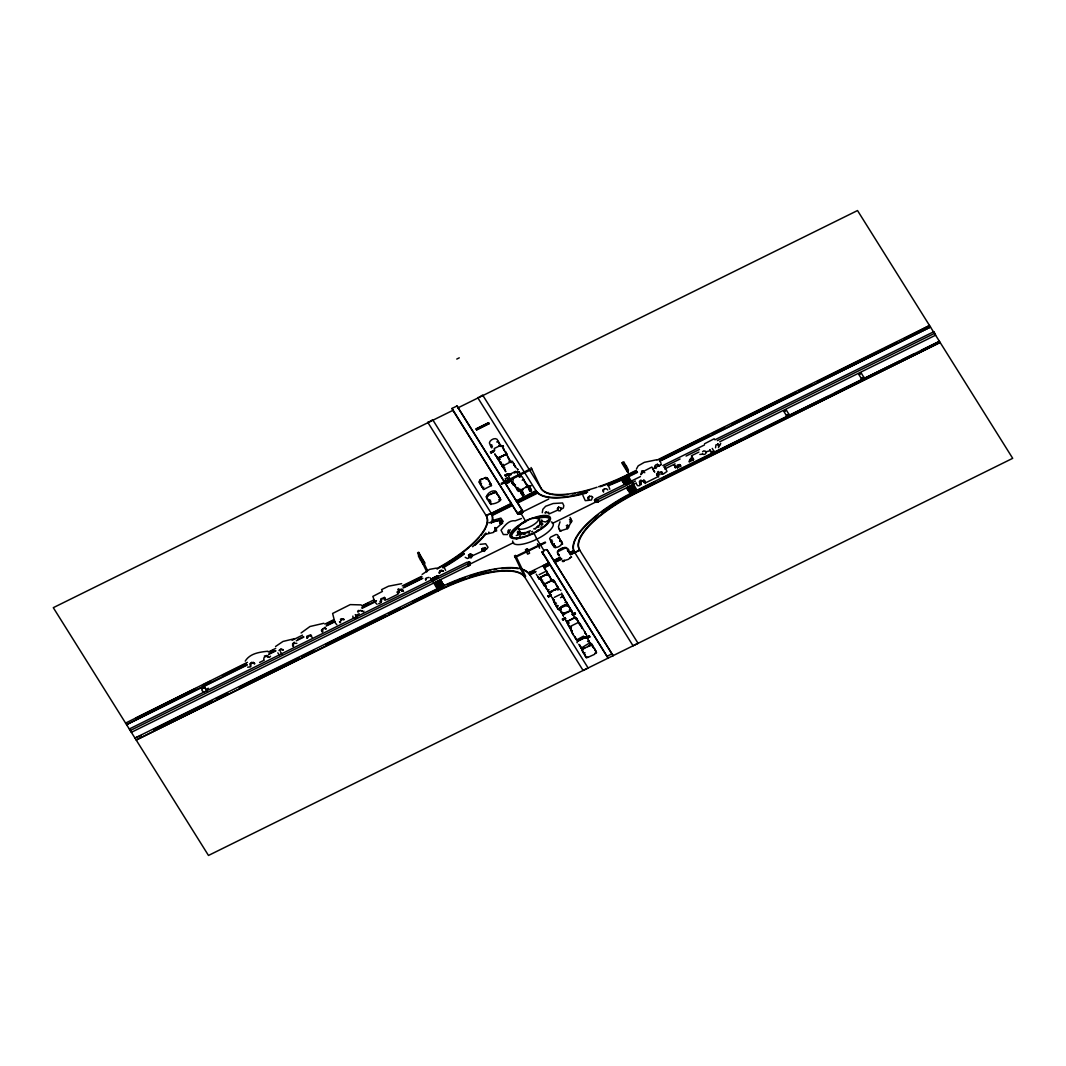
<?xml version="1.0" encoding="UTF-8"?>
<svg xmlns="http://www.w3.org/2000/svg" width="1066" height="1066" viewBox="0 0 1066 1066"><rect width="100%" height="100%" fill="white"/><g stroke="black" fill="none" stroke-linecap="round" stroke-linejoin="round"><path stroke-width="1.5" d="M720.696 443.363L719.936 445.348L718.231 445.841M451.997 408.438L517.969 514.225L521.58 513.412L522.966 511.76L456.994 405.973L451.997 408.438L452.917 410.343L518.063 514.318L520.954 513.759L522.966 511.76L548.697 499.061M542.221 551.788L608.1 658.122L542.128 552.335L544.14 550.336A2.785 0.906 -25.6 0 1 547.111 549.869L613.083 655.657L547.111 549.869M508.615 532.534L510.214 529.629M570.443 519.182L571.03 522.193L568.738 526.511M263.795 659.214L263.928 657.842L266.02 656.056M307.514 637.894L309.287 635.376L311.312 636.016L312.032 637.401M339.907 622.344L341.84 619.279M398.178 592.496L400.056 589.844L402.628 591.23M425.454 579.611L425.574 578.425M425.774 580.117L426.6 577.919L428.932 577.426M425.987 579.544L426.067 578.611M439.045 572.855L439.872 570.656M439.379 573.401L440.245 571.096L443.483 571.243M439.592 572.828L439.685 571.882M481.712 548.684L482.085 550.842L486.776 548.95L488.015 547.271L485.67 543.753L480.046 544.34M482.298 548.95L482.791 550.895L484.377 551.389L485.763 549.416L484.484 547.871M689.156 461.458L689.915 459.419M676.63 467.041L677.416 464.989L679.535 464.549L680.734 465.615L679.815 465.016M488.721 532.867L488.841 532.067M570.177 628.767L570.55 626.315L578.398 622.437L580.17 623.823L586.846 635.616M506.923 455.315L501.846 445.761M542.261 512.693L542.834 509.321L545.632 506.27L553.174 503.512L562.555 502.965L563.821 505.644L563.328 508.016L561.515 509.055L560.729 507.709L558.611 507.483L557.358 509.068M557.731 508.642L558.397 510.681L560.223 510.894L561.236 508.202M557.998 510.001L548.897 514.039M571.269 556.812L568.445 559.33L562.728 561.036M590.391 644.37L586.673 636.842L577.466 641.386M567.259 525.205L567.232 528.749L559.917 531.055L558.424 526.817L560.01 521.834M522.087 494.291L520.621 491.306L521.687 490.187L519.888 489.201L520.088 490.76L521.461 491.573C519.955 490.72 523.046 492.119 521.421 493.691L522.073 494.651L523.086 494.291L522.22 492.719M639.4 481.432L639.866 484.604L641.226 483.937M306.941 636.082L307.128 638.294M554.267 581.223L554.36 582.329M576.586 618.653L576.679 619.759M557.451 508.562L558.704 506.976M479.38 481.925L480.113 480.166L485.656 477.435L487.309 478.021L489.907 482.165L491.493 485.496L483.604 489.521L482.898 488.255M517.063 512.32A2.785 0.906 -25.6 0 0 520.035 511.867L522.06 509.854L456.994 405.973M542.128 552.335L543.127 553.694M517.863 531.294L517.343 532.414L518.942 532.654M517.969 534.466L519.742 532.4L522.793 533.027M519.209 534.799L520.035 533.2L521.607 532.747M521.021 534.692L521.847 533.08L524.605 532.92M522.98 534.519L524.752 532.454L526.564 532.747M535.239 528.989L536.998 526.91L538.823 527.217M537.051 527.47L537.877 525.858L539.449 525.418M538.916 525.805L540.689 523.739L542.501 524.032L541.701 525.458M550.163 591.47L548.71 592.19L544.886 585.141L545.539 583.755L552.908 580.117L554.08 580.597L559.037 589.458M571.03 629.62L567.072 622.611L567.845 621.185M592.003 644.743L592.589 646.862M553.68 601.037L554.4 599.705M507.896 531.135L508.482 530.068M508.749 530.362L508.642 533.12M563.967 598.426L563.794 597.613M636.495 468.907L638.201 465.829L644.344 462.338L656.763 459.739M520.754 534.119L521.554 532.694M518.476 531.867L517.636 533.48L519.635 533.72M526.284 532.574L527.537 531.628L529.362 531.921M702.601 451.691L703.853 450.825L705.865 451.491M247.632 667.209L250.457 666.876L250.99 663.452L253.681 662.892L254.827 663.638L253.295 662.266M249.79 663.998L251.882 662.199M250.35 664.225L251.003 663.305M278.972 650.513L280.798 648.954L283.01 649.647M292.564 643.757L294.389 642.198M322.185 629.606L322.838 628.7M357.59 611.484L358.389 610.365M358.003 612.137L360.028 610.405L362.48 611.138L362.094 610.525M468.36 555.279L470.106 553.787L472.478 554.853L469.28 554.706L468.973 557.824L467.374 558.491L465.216 557.331M677.296 466.188L679.522 465.096M718.457 447.653L719.097 445.921L717.671 444.176M548.19 575.16L543.38 565.686M563.434 597.813L561.662 593.082M494.97 527.483L494.97 530.841L493.518 532.427L484.39 534.639M641.092 474.61L644.037 471.092L651.872 467.055L654.697 472.105L652.685 468.88L660.893 464.829M245.22 661.147C250.017 653.285 259.638 652.125 267.886 651.219M486.469 496.33L495.903 491.679L500.793 499.714C498.795 503.445 486.496 506.51 490.427 500.754M588.379 497.222L589.445 496.063M603.423 489.8L604.489 488.628M661.053 464.496L659.015 466.228L657.256 464.456M549.723 519.342L545.552 521.994L543.433 521.474M269.325 657.429L270.537 656.216M516.437 472.371L517.436 471.385M554.08 599.825L553.401 600.678L555.053 603.822L556.452 603.129M301.092 632.964L309.993 626.502L323.824 623.29M275.521 646.516L282.983 641.452L294.842 638.614M422.123 574.427L429.585 569.364L436.26 568.138M704.519 443.789L714.247 438.752M363.2 611.804L363.972 611.178M576.999 639.733L583.582 636.122M693.02 459.819L689.236 461.991M545.232 512.573L546.085 511.947M545.139 513.066L546.192 512.226M558.064 507.829L558.811 507.283M488.828 522.82L499.274 520.381M397.845 589.365L398.804 588.752M640.08 480.659L641.039 480.033M657.442 472.078L658.402 471.465M563.847 614.056L562.875 614.669L570.99 610.658L575.707 619.093M570.75 628.194L572.162 632.751M540.515 577.132L539.862 577.572L541.395 580.61L542.634 580.011M570.27 610.885C571.656 610.671 560.516 612.99 563.488 616.175M634.976 490.746L635.936 490.253L634.976 488.734L628.98 491.692L635.176 489.041M531.628 531.801L532.627 531.294M456.768 359.069L459.273 357.843M427.932 422.682L432.703 419.738L491.239 513.319A86.399 27.983 -25.6 0 1 492.479 520.794M477.888 398.004L482.658 395.073L541.195 488.654A80.829 26.184 -25.6 0 0 550.349 494.131M452.917 410.343L53.3 607.673L208.483 855.452L1012.7 458.327L857.517 210.548L457.9 407.878M475.996 428.878L488.481 422.709L489.081 423.708L476.595 429.878L476.116 429.105L488.601 422.949L489.081 423.708M488.961 423.482L476.595 429.878M496.743 441.977L498.062 441.324L498.795 442.976M491.799 444.775L490.6 445.361L491.613 447.547M492.492 446.081L491.186 446.734L489.387 442.976C489.734 440.071 494.571 437.446 496.996 439.219L500.714 445.628M498.968 445.521L500.274 444.868L501.007 446.521M499.208 445.761L500.42 445.162L500.873 445.974M494.184 448.546L500.234 445.575M494.731 450.145L490.573 452.197L494.611 449.905M493.718 451.358L491.053 452.97L493.825 451.598M499.741 459.193L498.262 459.926L496.583 456.475M501.406 462.204L500.154 462.831L498.022 458.06L506.163 454.036L511.187 462.338M503.019 464.163C500.46 464.096 503.392 469.946 504.631 467.614M508.975 461.232L510.241 460.592L511.174 462.671M503.179 464.736L502.033 465.296L502.672 466.748M503.952 466.242L502.672 466.868L499.221 460.752M482.645 479.047C478.581 478.088 478.088 485.043 481.526 483.404M480.673 481.619L479.487 482.205L481.219 485.696M486.043 478.967L487.389 478.847M480.619 481.952L479.593 482.472L480.899 485.19L482.618 487.882L483.791 487.295M486.336 479.14L487.495 478.634L489.054 481.819M507.802 473.917L505.031 475.276L507.683 473.677M509.561 473.757L505.511 476.049L509.668 473.997M509.561 474.397L515.598 471.425M489.374 484.537L490.547 483.964M508.415 475.956L511.347 474.517M514.292 473.064L517.223 471.612M516.397 472.198L517.916 471.439M507.203 477.755L505.231 478.714L507.203 482.818M530.162 469.027L501.273 483.284L501.58 483.937M519.075 475.01L513.332 477.848L512.853 481.779L515.784 487.535M501.713 484.151L532.054 469.173M507.443 483.218L509.415 482.245L507.456 478.141M490.507 494.331L495.903 491.679L495.397 491.013C489.374 489.64 482.512 498.768 489.347 499.741M487.882 495.837L486.416 496.556L487.962 500.127L489.667 502.686L491.133 501.966M494.464 492.585L495.93 491.866L497.182 494.171M487.735 496.463L486.522 497.062L487.322 499.035M495.05 492.852L496.263 492.252L497.875 495.53M522.233 480.206L523.579 479.54L524.592 481.459M490.52 500.154L489.067 500.873L490.946 504.578M518.049 487.562C513.999 488.601 521.62 494.571 519.075 489.467M518.756 488.868L517.223 489.627L514.185 484.177M436.9 568.538A80.829 26.184 -25.6 0 0 486.016 515.304L491.239 513.319M487.495 515.171L511.227 503.458L510.308 501.553M626.848 471.172L628.127 470.972M247.432 662.346L125.588 723.094M268.272 652.046L275.721 648.381M292.097 640.293L302.517 635.149M324.85 624.116L333.778 619.706M362.067 605.741L373.979 599.852M402.255 585.887L421.616 576.333M598.586 486.709A80.829 26.184 -25.6 0 0 627.368 474.73L636.309 470.319M657.149 460.019L929.579 325.49L904.501 338.468M136.008 717.951L195.558 688.543M203.006 684.878L210.442 681.201M222.354 675.311L246.179 663.558M269.991 651.792L272.976 650.327M326.569 623.863L334.004 620.185M362.293 606.208L368.25 603.276M403.974 585.634L421.843 576.813M636.535 470.786L627.607 475.196A80.829 26.184 -25.6 0 1 600.171 486.722M658.868 459.766L709.476 434.768M712.461 433.302L724.36 427.413M731.809 423.748L795.822 392.128M798.807 390.662L810.706 384.786M818.155 381.108L882.168 349.501M885.14 348.022L897.052 342.146M246.912 664.611L126.548 724.64L247.139 665.091M264.341 656.056L267.033 655.483L268.179 656.216M269.245 653.591L275.201 650.646M297.521 639.627L303.477 636.682M327.302 624.916L334.751 621.238M361.534 608.006L376.431 600.664M403.228 587.433L421.083 578.611M607.793 485.35A86.399 27.983 -25.6 0 0 628.34 476.262L637.268 471.852M659.601 460.832L930.538 327.035L659.827 461.298M469.466 554.813L471.132 554.467L472.411 556.012L471.025 557.984L469.227 557.158M268.619 654.484L275.974 650.86M296.268 640.839L303.877 637.068M326.036 626.128L334.977 621.718M340.414 619.239L341.666 618.626M362.653 608.06L375.872 601.53M403.454 587.899L422.882 578.305M608.02 485.83A86.399 27.983 -25.6 0 0 628.567 476.742L637.495 472.331M202.087 688.556C210.775 685.451 196.237 688.303 204.499 692.407M279.998 650.007L281.104 649.447M340.827 619.892L343.425 619.333M468.734 557.438L482.325 551.229L482.632 548.111L485.803 548.23L484.99 547.484M381.628 601.211L379.989 601.291M384.346 599.878L385.999 599.678M397.924 593.176L399.004 592.643M401.709 591.297L403.068 590.631L403.548 591.403M322.998 630.952L321.865 631.512L321.399 630.339M259.624 662.439L264.235 660.16M378.63 603.769L380.789 602.703M386.838 599.705L398.151 594.122M205.911 689.489L208.39 688.263M355.764 615.482L359.229 613.763M432.996 577.905L436.594 576.133M533.733 528.869L535.305 528.43M129.492 728.891L466.668 562.395L469.653 561.929A2.785 0.906 -25.6 0 1 467.628 563.927L130.465 730.437L129.492 728.891L130.412 730.796M640.439 476.582L596.547 498.262A2.785 0.906 -25.6 0 0 594.522 500.26L595.521 502.259L597.76 501.993L636.362 482.965M662.772 465.562L704.453 444.975M714.873 439.832L933.709 331.766L934.682 333.298L935.588 335.204L719.723 441.804M625.889 484.257L630.499 481.579M354.472 618.64C360.401 614.842 352.513 621.478 352.859 616.081M433.955 579.438L437.553 577.665M626.088 484.564L629.686 482.778M594.522 500.26L597.506 499.807L635.456 481.059M663.732 467.095L680.108 459.006M686.064 456.075L699.469 449.452M717.325 440.631L934.682 333.298M513.679 542.541L470.559 563.834C469.267 562.621 471.585 565.326 468.547 565.833L131.371 732.329L130.465 730.437M552.321 523.459L595.441 502.166L598.412 501.7L597.506 499.807M664.651 469L675.071 463.857M691.448 455.768L698.883 452.091M783.843 411.356L786.348 410.117L788.867 414.208L786.375 415.434L783.963 411.596L786.348 410.117M858.77 374.353L861.275 373.127L863.793 377.204L861.301 378.443L858.89 374.592L861.275 373.127M690.022 459.433L691.714 459.073L692.993 460.605M643.944 482.592L645.29 481.925L645.809 482.738L657.749 476.835L656.536 473.704M659.947 474.69L656.949 475.423M661.306 474.01L662.666 473.344L663.172 474.157L666.996 471.439L664.571 466.402M709.25 450.918L706.065 451.851M677.216 467.841L679.308 466.815M704.506 454.542L705.945 453.317L705.639 451.544M635.363 489.347L629.366 492.305L635.563 489.654M709.729 449.639L711.328 452.197L713.94 451.211L711.448 452.437L709.836 449.879M635.749 489.96L629.753 492.932L635.936 490.28M524.579 576.866L524.805 577.346A80.829 26.184 -25.6 0 0 438.392 590.804L136.195 740.031L438.166 590.324A80.829 26.184 -25.6 0 1 524.579 576.866L583.115 670.461L588.112 667.996L529.575 574.401A86.399 27.983 -25.6 0 0 437.207 588.778L134.996 738.018L141.178 735.553M636.135 490.587L630.139 493.545L636.322 490.893M153.091 729.664L212.64 700.269M215.625 698.79L227.524 692.913M239.437 687.037L298.986 657.629M301.958 656.15L313.87 650.273M325.783 644.397L385.332 614.989M388.304 613.523L400.216 607.633M412.129 601.757L437.433 589.258A86.399 27.983 -25.6 0 1 441.804 587.153M638.734 489.854L655.11 481.765M662.546 478.101L741.443 439.139M748.892 435.461L827.789 396.499M835.238 392.821L899.251 361.214M902.222 359.735L914.135 353.859M921.584 350.181L937.96 342.093M574.934 540.635A86.399 27.983 -25.6 0 0 574.761 552.681L579.518 549.736A80.829 26.184 -25.6 0 1 637.974 491.653L940.185 342.426L638.201 492.132A80.829 26.184 -25.6 0 0 579.744 550.216L570.47 554.8M514.785 556.825L545.246 542.061L545.552 542.714L515.091 557.478M551.815 540.036L550.642 540.609L551.468 542.088M551.882 540.315C549.67 540.782 553.294 547.578 555.093 545.645M557.598 537.504L558.624 536.998L559.344 538.263M552.641 541.848L551.468 542.421L549.603 538.65L550.669 537.104L555.946 534.492L557.531 534.746L562.648 544.046L561.289 544.046M554.28 543.833L553.081 544.42C553.8 552.335 567.405 542.181 559.983 541.328M559.717 541.142L560.929 540.542L561.782 542.341M554.28 544.153C551.202 544.633 556.665 550.402 555.413 546.272M534.852 569.63L535.852 569.137M536.851 568.644L537.85 568.151M538.85 567.658L539.849 567.165M540.848 566.672L541.848 566.179M536.011 571.469L532.014 573.441L530.855 571.603L531.854 571.11L533.013 572.948M523.299 570.004A86.399 27.983 -25.6 0 1 529.802 574.88L535.505 572.056M543.953 567.885L549.776 565.02L548.87 563.115M561.915 559.024L554.773 562.542L553.867 560.649M539.103 574.707L545.259 571.669M542.554 576.04L547.977 573.575L552.241 580.837M540.422 578.265L538.983 578.971L538.05 577.226M547.311 575.32L548.564 574.694L548.87 575.667M543.18 581.823L542.114 582.356L540.595 579.278M544.246 582.862C541.888 582.902 544.766 587.912 545.712 585.78M550.429 579.797L551.508 579.278L551.975 580.117M553.201 582.063L554.427 581.45L555.466 583.408M549.043 589.658L547.817 590.258L549.057 592.949M552.135 591.537L549.55 592.829L557.145 588.299L558.637 588.339L554.733 590.258M557.665 589.991L558.89 589.378M550.776 594.748L548.004 596.121L550.669 594.508M551.149 595.281L548.484 596.88L551.255 595.521M554.347 597.36L560.503 594.322M560.503 597.666L563.234 596.307L568.111 605.515M556.185 606.114L557.531 605.448M558.278 605.848C555.159 606.354 559.344 612.75 561.316 608.926M564.993 602.543L566.326 601.877L567.352 603.782M567.059 606.101L568.271 605.501L568.911 606.541M561.236 609.366C559.197 609.366 560.982 613.909 562.315 612.27M567.458 606.288L568.458 605.794L569.737 607.86M563.648 612.644L562.422 613.243L563.261 615.095M569.391 609.805L570.603 609.206L571.043 609.925L567.472 604.182L559.663 608.046C579.198 601.357 557.864 604.555 560.103 609.619L559.77 607.807L560.316 610.365M563.554 613.07L562.555 613.563L563.261 615.708M569.857 610.138L570.776 609.512L571.243 610.245M570.27 611.378L571.549 610.751M565.233 617.827L562.462 619.199L565.127 617.587M572.056 614.163L574.841 612.79L575.427 613.803L572.655 615.175M572.175 614.402L574.841 612.79M565.606 618.36L562.941 619.972L565.713 618.6M572.549 614.935L575.427 613.803M568.711 622.85L567.485 623.463L569.297 627.154M571.496 626.701L570.07 627.408L570.683 628.567M571.349 627.088L570.123 627.687L571.949 631.392M584.967 636.842L577.279 641.092L586.473 636.549M585.127 637.934L589.298 635.882L589.884 636.895L587.113 638.254M585.247 638.174L589.298 635.882M587.006 638.028L589.884 636.895M587.526 641.479L588.752 640.866L589.698 642.638M584.714 648.101L581.769 649.554L592.083 644.464L596.44 652.312L594.322 654.444L587.779 657.416L586.127 657.402L584.461 654.178M587.659 646.649L592.083 644.464L590.87 643.318L588.006 643.917L581.25 648.075L585.327 656.136M590.617 645.636L592.03 644.93L593.775 648.474M583.648 653.485L585.061 652.778M587.766 657.096L586.353 657.802L584.608 654.244M607.18 656.216L612.177 653.751M542.861 524.046L539.649 524.379L540.489 522.78L542.048 522.327M493.398 520.261L500.887 518.129L503.205 521.501L501.62 522.353M485.123 477.821L487.309 478.021M516.277 539.023L519.102 537.81L520.208 535.718M541.075 578.851L539.329 579.118L538.397 577.372M499.115 446.121L501.3 445.521M514.492 471.971L515.678 471.505M579.131 624.05L580.17 623.823M530.775 485.576L527.35 487.095L530.908 485.923M523.699 494.637L521.874 490.427L523.712 494.597M507.483 534.546L503.312 534.532L501.033 530.175C504.498 525.938 508.908 519.848 515.238 520.808L521.461 518.529M569.457 519.648L570.923 519.235L571.936 521.341L570.896 522.633L569.764 521.914M570.243 520.861L571.603 520.435L570.083 517.423M566.286 525.658L567.738 525.245L568.751 527.364L567.712 528.643L566.592 527.923M561.715 530.548L560.25 530.961L559.237 528.843M702.374 454.223L699.842 454.436M516.264 535.545L518.076 535.079M523.579 534.372L525.391 533.906M560.343 609.152L558.251 609.206L556.745 606.354M490.533 522.487L500.807 520.008L500.26 521.607L501.207 524.006L495.437 529.176M546.258 586.153L544.753 586.127L543.034 582.822M569.111 623.117L567.592 623.104L566.499 620.905M500.127 459.166L498.502 459.339L496.769 456.768M515.491 485.017L513.865 485.19L512.08 482.605M639.4 485.75L637.535 485.683L636.602 484.191M581.916 648.568L583.089 648.381M545.992 512.44L548.111 512.693M537.264 530.348L539.01 530.175M641.492 471.145L643.198 470.999M641.679 471.518L643.198 471.385M718.098 444.349L715.966 444.855L715.539 447.813M401.669 583.675L388.504 586.207L381.601 589.618L382.401 591.443L372.847 596.4L374.939 602.197L377.058 604.302M504.698 468.254L502.686 466.535M266.14 656.056L268.485 656.723M542.874 527.523L540.755 527.004M530.442 490.733L529.229 489.76L530.029 488.788L529.895 490.36L529.282 490L528.616 486.682L530.895 490.36M495.184 527.937L496.196 528.416L496.623 530.961L494.118 531.201M542.234 521.314L540.662 521.767L539.836 523.366L541.435 523.606M530.402 530.801L528.829 531.241L528.003 532.853L529.602 533.093M690.661 458.447L692.94 459.459M440.991 570.11L443.203 570.803M441.111 570.67L442.07 570.71M398.497 592.31L399.67 592.363M323.851 628.194L325.863 628.833M280.904 649.474L283.329 650.153M265.754 656.016L268.072 657.122M558.251 587.912L549.217 592.283L550.629 595.454M361.201 604.902L350.234 604.609L332.619 613.456L334.857 622.371L336.843 624.743M562.568 595.867L563.234 596.307L561.942 595.974M540.928 519.981L542.128 520.261M530.641 489.294L529.855 489.68L530.375 491.359M522.833 493.225L522.073 493.505L522.82 495.93M581.769 649.807L582.942 651.632M579.398 623.117L580.863 625.969L576.4 618.027L575.227 617.547L566.739 621.745L564.94 618.853M324.584 627.368L326.196 628.873L325.063 628.114L322.545 629.047L322.145 631.832M554.08 580.597L553.014 580.104L547.897 582.169L544.846 584.141L544.886 585.141M576.4 618.027L573.748 617.974L567.165 621.571L568.618 625.262M545.072 585.767L546.312 587.832M554.8 601.877L554.133 601.024M520.195 475.689L522.407 477.062L527.39 486.416L519.249 490.866L518.103 490.76L516.544 488.081M296.881 643.331L293.603 643.278L293.283 646.542M717.818 443.896L718.99 444.895M703.547 454.502L702.507 453.583M360.894 610.445L362.067 611.471M343.012 618.68L344.131 619.399M342.932 619.319L343.812 619.892M253.135 662.852L254.334 663.905M675.484 468.081L674.498 465.296M489.84 482.418L490.547 483.684M481.792 486.069L482.618 487.535M552.401 544.086L551.695 542.821M657.269 464.056L658.828 465.629L655.923 464.789L654.764 466.055L655.097 468.254M656.083 468.494L654.751 467.188M644.81 472.664L641.865 471.732L640.693 474.557M592.829 497.369L591.47 496.21L589.631 496.37L588.365 497.742L588.432 499.541M607.78 489.92L606.487 488.774L604.649 488.948L603.396 490.32L603.556 492.066M500.007 523.726L502.512 523.473L502.086 520.941L499.927 520.728L499.621 522.913M643.931 479.94L645.05 481.379L643.637 480.406L640.586 481.472L640.066 484.777M384.333 597.226L385.452 598.652L384.053 597.693L380.988 598.759L380.495 602.103M310.699 634.83C313.417 637.148 308.154 633.804 307.381 636.788L307.274 638.201M534.173 492.852L533.48 491.879M548.19 512.2L548.883 513.013M548.017 512.44L548.617 513.132M691.567 455.835L693.739 459.539M712.221 448.4L713.94 451.211M680.241 465.562L680.788 466.628M661.906 471.985L662.412 472.798L661.013 471.825L657.949 472.904L657.149 475.396M662.239 473.93L660.84 472.611L658.588 473.091L657.789 475.196L658.721 476.928M622.491 462.564L628.34 471.918M626.821 470.239L628.487 470.199L626.142 465.496L624.863 466.135L626.168 468.867M627.981 472.904L621.811 462.91L623.837 461.805L626.168 466.508M627.368 474.73L631.645 481.672M636.762 489.827L632.471 482.538M588.432 498.741L589.858 500.167L591.417 500.034L592.43 497.356M531.055 467.508L541.155 488.495M477.661 397.538L536.198 491.12A86.399 27.983 -25.6 0 0 586.233 493.118M532.987 493.052L534.146 494.89L535.145 494.397L533.986 492.559L528.989 495.024L530.148 496.863L531.148 496.37L529.989 494.531M526.098 483.351C527.417 484.71 528.549 489.454 525.991 486.895M569.177 552.228C569.217 542.834 552.308 550.043 559.197 555.839L558.89 555.359M513.639 463.87L515.291 467.254M567.498 549.869L568.391 551.575M531.987 493.545L533.147 495.384L532.147 495.877L530.988 494.038M569.084 552.721L570.243 554.573M505.75 451.944L506.776 453.889M507.949 457.101L508.802 458.7M510.467 461.138L510.934 461.964M498.195 441.617L499.674 444.615M569.857 557.838L571.629 557.092M490.453 445.082L491.852 447.8M558.331 553.934L559.144 555.426M560.09 557.172L561.249 559.01M503.978 468.067L505.71 471.465M514.012 484.057L514.598 485.07M504.844 470.079L505.684 471.638M495.623 455.715L494.744 454.049M497.449 458.407L495.104 454.156M511 481.565L509.441 478.394M512.813 484.257L509.468 478.034M490.453 451.957L491.053 452.97M504.911 475.05L505.511 476.049M525.258 520.634L520.035 511.867M536.438 538.49L544.193 550.869M539.636 548.244L537.424 543.753M557.078 585.687L558.118 587.633M563.794 597.839L565.246 600.638M576.746 618.88L578.558 622.584M546.631 571.056L548.27 574.401M569.95 608.22L569.63 607.7M584.688 632.045L585.754 634.07M594.775 649.087L595.734 651.113M498.955 496.543L500.567 499.821M499.341 500.42L498.848 499.528M594.881 653.218L596.48 652.805L596.147 651.992M560.103 609.525L562.955 614.989M540.449 578.705L543.9 584.768M551.482 596.813L553.454 599.958M554.24 601.624L553.307 599.865M483.578 489.414L481.992 486.296M554.24 602.33L556.012 605.821M535.012 571.962L533.853 570.123L532.853 570.616L534.013 572.455M536.225 574.161L538.197 577.319M557.425 607.9L554.413 602.477M571.163 630.885L572.389 633.097M574.641 636.415L576.346 639.6M575.48 638.347L572.509 633.404M579.598 645.037L581.41 648.341M578.785 644.317L580.504 647.062M581.57 648.608L580.704 647.115M547.884 595.881L548.484 596.88M562.342 618.96L562.941 619.972M427.706 422.203L486.256 515.784A80.829 26.184 -25.6 0 1 486.083 527.044M438.366 576.466L432.37 579.424M430.304 577.865L431.85 580.33M402.308 589.271L402.801 590.044L401.416 589.112L398.364 590.178L397.565 592.683M385.186 599.838L383.787 598.506L381.548 598.985L381.228 602.13M355.245 614.602L357.043 617.534M280.318 651.606L281.93 654.164M277.826 652.845L279.425 655.403M203.979 686.411L207.19 691.541M571.136 610.085L572.056 611.564M572.242 611.857L570.776 609.512M500.274 498.888L498.342 495.477M510.348 479.953L508.402 475.929M547.751 589.978L549.496 593.442M499.155 497.049L498.661 496.13M516.25 467.947L512.306 461.285L511.507 461.378L502.872 465.949L504.911 470.133M562.222 560.823C562.235 562.448 565.167 561.209 564.087 560.143M581.41 626.821L582.289 628.527M549.083 575.4L550.442 578.238M583.475 653.192L581.903 649.927M573.268 634.803L571.576 631.272M552.708 598.199L553.134 598.985M546.791 589.431L545.166 586.034M503.738 448.866L504.511 450.452M513.146 484.91L512.133 482.778M574.827 617.081L575.214 617.867M562.382 594.615L562.808 595.454M547.298 572.828L546.352 570.736M567.072 622.611L566.312 621.065M659.894 461.005L661.04 463.337M581.463 627.114L581.863 627.954M939.452 341.36L637.015 490.12A86.399 27.983 -25.6 0 0 574.534 552.201L633.071 645.796L638.068 643.318L579.744 550.216M933.709 331.766L934.629 333.671M863.793 377.204L861.301 378.443M788.867 414.208L786.375 415.434M677.216 467.055L677.59 467.827M645.29 483.564L644.357 481.832L642.225 481.166L640.466 482.671L640.839 484.83M622.544 462.444L623.85 465.176M608.486 485.71L609.819 489.241M596.84 500.087L597.76 501.993M596.2 500.314L597.107 502.219M595.601 500.447L596.507 502.353M595.108 500.487L596.014 502.392M594.735 500.42L595.654 502.326M541.195 488.654L540.968 488.175A80.829 26.184 -25.6 0 0 597.027 487.242M514.318 465.456L513.399 463.404M538.583 518.889L540.862 523.646M508.096 457.501L508.642 458.633M503.285 448.666L503.805 449.745M585.474 633.417L584.701 631.738M580.224 625.076L579.198 622.904M574.374 616.721L574.854 617.734M500.367 462.91L500.913 464.043M534.013 533.213L536.851 539.156A22.293 7.222 -25.6 0 1 512.706 540.942M500.154 462.711L499.501 461.272M533.76 532.827L534.332 534.013M560.489 589.951L560.863 590.484M522.06 509.854L523.006 512M542.088 552.095L542.994 554M521.967 510.401L522.873 512.306M521.66 510.761L522.58 512.666M521.221 511.134L522.14 513.039M557.904 587.646L556.892 585.461M515.304 499.088L516.224 500.98L535.971 490.64A86.399 27.983 -25.6 0 0 587.619 492.186M520.674 511.52L521.58 513.412M552.015 580.757L551.149 578.811M580.637 646.835L579.917 645.236M575.853 638.627L575.04 636.802M575.973 638.934L576.373 639.773M571.216 629.633L571.802 630.872M576.919 642.292L577.292 642.811M518.303 528.083L520.581 532.84M507.842 532.347L508.349 533.4M525.658 576.36L515.558 555.373L514.492 555.892L524.392 576.559M469.44 561.769L470.173 564.74L468.547 565.833L467.628 563.927M469.08 561.715L469.986 563.608M444.309 567.645L445.615 570.39M438.392 590.804L432.663 581.197M427.386 570.27L418.698 552.228L417.619 552.761L419.738 557.185M421.15 560.143L426.813 571.949M340.107 621.731L340.56 622.677M339.494 621.691L339.894 622.531M322.079 630.699L322.545 631.672M292.444 644.943L292.95 646.009M250.244 665.317L250.71 666.277M568.111 551.309L567.312 549.496M526.777 484.91L526.138 483.511M524.245 480.873L523.579 479.327M595.641 651.046L594.815 649.247M566.979 603.169L566.312 601.637M560.09 539.836L558.571 536.704M489.894 482.605L491.453 485.643M558.824 555.04L558.517 554.307M525.018 482.352L525.365 483.178M509.162 459.446L509.441 460.139M505.804 452.144L507.456 455.395M563.208 596.28L563.514 597.04M555.892 584.301L556.239 585.154M504.511 469.306L504.205 468.534M545.246 569.324L545.565 570.083M552.908 599.052L552.601 598.293M530.761 489.494L531.228 490.613M530.242 490.4L530.735 489.56L530.948 490.48M522.966 493.425L523.659 495.237M521.487 493.931L520.501 491.133L521.207 490.333L522.393 490.706L521.687 491.732L520.528 491.026L521.287 490.76L522.007 493.038M691.767 457.82L691.448 457.087L691.994 458.167M564.127 613.576L564.514 614.469M523.553 495.503C523.113 492.639 521.62 493.705 523.006 495.93M531.521 490.666L529.669 486.496L531.228 490.813M397.058 591.87L397.351 592.709M590.417 644.25L588.792 640.493M582.902 495.437L585.274 500.634L588.885 500.327L588.032 497.196M674.432 465.096L675.045 467.374L674.538 465.029M603.036 489.76L603.209 491.506M551.295 521.874A22.293 7.222 -25.6 0 1 536.851 539.156M511.986 537.491A20.907 6.769 -25.6 0 1 518.223 527.87M536.958 518.622A20.907 6.769 -25.6 0 1 547.884 517.81M532.747 518.622A20.907 6.769 -25.6 0 1 546.405 524.139A20.907 6.769 -25.6 0 1 514.465 537.85A20.907 6.769 -25.6 0 1 526.537 521.287M447.667 584.474A86.399 27.983 -25.6 0 1 456.515 580.757M457.98 580.17A86.399 27.983 -25.6 0 1 465.309 577.452M469.64 575.96A86.399 27.983 -25.6 0 1 478.154 573.335M479.767 572.882A86.399 27.983 -25.6 0 1 486.109 571.269M487.655 570.91A86.399 27.983 -25.6 0 1 490.693 570.27M493.665 569.697A86.399 27.983 -25.6 0 1 496.556 569.204M501.553 568.551A86.399 27.983 -25.6 0 1 510.587 568.045M511.96 568.071A86.399 27.983 -25.6 0 1 518.183 568.658M589.511 490.094A80.829 26.184 -25.6 0 1 582.063 492.039M580.624 492.359A80.829 26.184 -25.6 0 1 577.772 492.972M575 493.505A80.829 26.184 -25.6 0 1 572.295 493.958M567.632 494.571A80.829 26.184 -25.6 0 1 552.055 494.464M575.493 539.423A86.399 27.983 -25.6 0 1 576.853 536.918M577.652 535.625A86.399 27.983 -25.6 0 1 597.986 514.865M601.65 512.066A86.399 27.983 -25.6 0 1 607.527 507.869M608.753 507.043A86.399 27.983 -25.6 0 1 616.388 502.113M617.707 501.3A86.399 27.983 -25.6 0 1 627.261 495.783M628.66 495.024A86.399 27.983 -25.6 0 1 635.802 491.306M486.083 533.56A86.399 27.983 -25.6 0 1 475.036 545.246M464.35 553.934A86.399 27.983 -25.6 0 1 442.896 567.885M485.563 528.176A80.829 26.184 -25.6 0 1 480.833 535.478M478.9 537.797A80.829 26.184 -25.6 0 1 470.266 546.392M469 547.484A80.829 26.184 -25.6 0 1 447.507 562.968M446.068 563.847A80.829 26.184 -25.6 0 1 437.127 569.004M491.013 512.839A86.399 27.983 -25.6 0 1 491.453 523.313M485.856 533.08A86.399 27.983 -25.6 0 1 472.584 546.725M464.123 553.454A86.399 27.983 -25.6 0 1 442.67 567.405M528.509 486.909C530.388 493.158 528.843 485.257 529.269 487.642L527.897 486.829L527.697 485.27L529.482 486.256L529.655 486.962L528.483 486.962L530.042 491.226L528.496 486.922M521.434 493.385L521.434 493.385M529.242 489.454L529.242 489.454M530.188 486.776L529.496 487.802L528.323 487.442L529.016 486.416L530.188 486.776M520.688 490.853L522.527 495.064L520.688 490.853M558.797 550.229L557.278 551.975L566.246 547.551L564.314 547.511L558.797 550.229M499.155 457.354L498.009 458.407L506.51 454.209L499.155 457.354M540.995 577.079L540.036 577.692L548.151 573.681L540.995 577.079M527.537 519.928L524.938 521.234A11.153 3.611 -25.6 0 0 518.516 528.509A11.153 3.611 -25.6 0 0 529.349 527.044L531.947 525.738A11.153 3.611 -25.6 0 0 538.37 518.462A11.153 3.611 -25.6 0 0 527.537 519.928M519.209 471.825L517.237 472.798L519.448 477.288L521.421 476.315L519.209 471.825M492.759 512.906L491.759 513.399L492.918 515.251L493.918 514.758L492.759 512.906M494.757 511.92L493.758 512.413L494.917 514.265L495.917 513.772L494.757 511.92M496.756 510.934L495.757 511.427L496.916 513.279L497.915 512.786L496.756 510.934M498.755 509.948L497.755 510.441L498.915 512.293L499.914 511.8L498.755 509.948M500.754 508.962L499.754 509.455L500.913 511.307L501.913 510.814L500.754 508.962M502.752 507.976L501.753 508.469L502.912 510.321L503.912 509.815L502.752 507.976M504.751 506.99L503.752 507.483L504.911 509.321L505.91 508.828L504.751 506.99M506.75 506.004L505.75 506.497L506.91 508.335L507.909 507.842L506.75 506.004M508.749 505.017L507.749 505.511L508.908 507.349L509.908 506.856L508.749 505.017M510.747 504.031L509.748 504.524L510.907 506.363L511.907 505.87L510.747 504.031M517.996 500.447L516.997 500.94L518.156 502.792L519.155 502.299L517.996 500.447M519.995 499.461L518.995 499.954L520.155 501.806L521.154 501.313L519.995 499.461M521.994 498.475L520.994 498.968L522.153 500.82L523.153 500.314L521.994 498.475M523.992 497.489L522.993 497.982L524.152 499.821L525.152 499.328L523.992 497.489M525.991 496.503L524.992 496.996L526.151 498.835L527.15 498.342L525.991 496.503M527.99 495.517L526.99 496.01L528.15 497.849L529.149 497.356L527.99 495.517M535.985 491.573L534.985 492.066L536.145 493.904L537.144 493.411L535.985 491.573M418.858 553.094L418.485 554.08L424.348 563.434L425.028 563.088L418.858 553.094M419.631 555.159L418.338 555.799L420.684 560.503L421.976 559.863L419.631 555.159M421.949 558.851L420.657 559.49L423.002 564.194L424.295 563.554L421.949 558.851M627.794 477.262L621.798 480.233L627.794 477.262M628.18 477.888L622.184 480.846L628.18 477.888M628.567 478.501L622.571 481.459L628.567 478.501M628.953 479.114L622.957 482.072L628.953 479.114M629.34 479.727L623.344 482.685L629.34 479.727M629.726 480.34L623.73 483.311L629.726 480.34M437.979 575.84L431.983 578.798L437.979 575.84M630.113 480.966L624.116 483.924L630.113 480.966M440.538 579.931L434.542 582.889L440.538 579.931M632.671 485.043L626.675 488.001L632.671 485.043M633.044 485.656L627.061 488.614L633.044 485.656M440.924 580.544L434.928 583.502L440.924 580.544M441.311 581.157L435.314 584.115L441.311 581.157M633.431 486.269L627.448 489.227L633.431 486.269M441.697 581.769L435.701 584.728L441.697 581.769M633.817 486.882L627.821 489.854L633.817 486.882M442.084 582.382L436.087 585.354L442.084 582.382M634.203 487.508L628.207 490.467L634.203 487.508M634.59 488.121L628.594 491.08L634.59 488.121M442.47 583.009L436.474 585.967L442.47 583.009M442.843 583.622L436.86 586.58L442.843 583.622M443.229 584.235L437.247 587.193L443.229 584.235M443.616 584.848L437.62 587.806L443.616 584.848M444.002 585.461L438.006 588.432L444.002 585.461M527.377 548.71L525.418 549.683L527.63 554.173L529.589 553.201L527.377 548.71M529.855 572.096L528.856 572.589L530.015 574.427L531.015 573.934L529.855 572.096M543.847 565.18L542.847 565.686L544.006 567.525L545.006 567.032L543.847 565.18M545.845 564.194L544.846 564.687L546.005 566.539L547.005 566.046L545.845 564.194M547.844 563.208L546.845 563.701L548.004 565.553L549.003 565.06L547.844 563.208M555.093 559.637L554.093 560.13L555.253 561.969L556.252 561.476L555.093 559.637M557.092 558.651L556.092 559.144L557.251 560.982L558.251 560.489L557.092 558.651M559.09 557.665L558.091 558.158L559.25 559.996L560.25 559.503L559.09 557.665M571.083 551.735L570.083 552.228L571.243 554.08L572.242 553.587L571.083 551.735M573.082 550.749L572.082 551.242L573.241 553.094L574.241 552.601L573.082 550.749M522.966 489.507L519.555 491.026L523.02 489.587M503.418 446.561L502.939 445.788L503.418 446.561M517.876 469.653L517.396 468.88L517.876 469.653M518.756 538.383A22.293 7.222 -25.6 0 0 550.456 519.115A22.293 7.222 -25.6 0 0 521.261 523.659A22.293 7.222 -25.6 0 0 518.756 538.383"/></g></svg>
